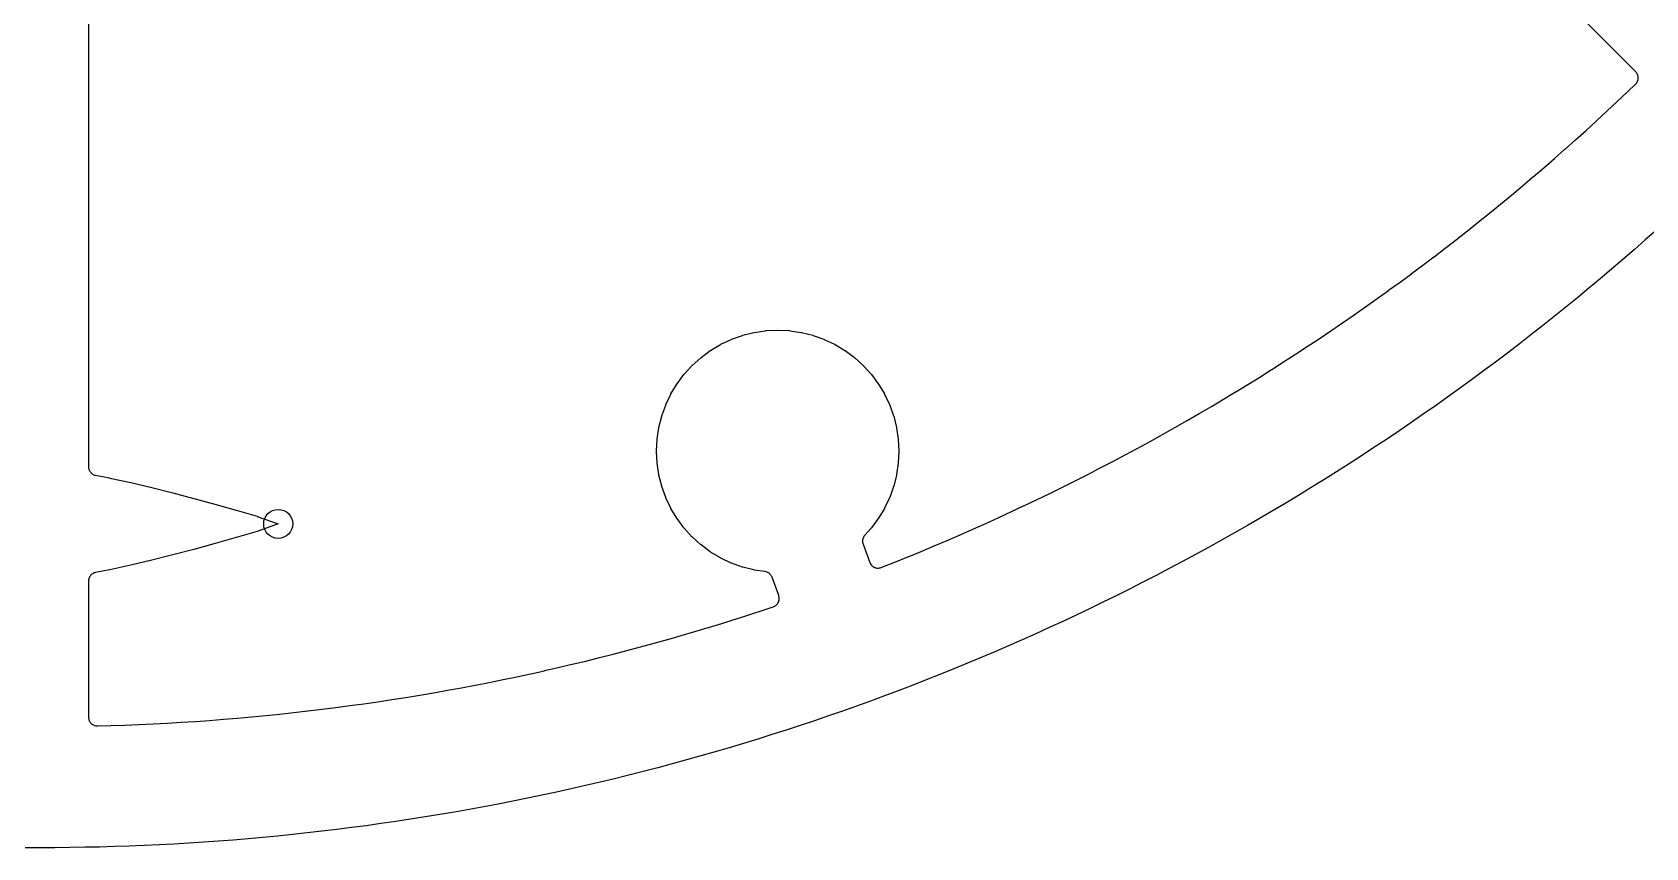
# Model space of a CAD drawing. Header units: millimetres. Extents: x -70 to 70, y -70 to 70.
# Drawn here: x -0.23 to 46.52, y -70.2 to -46.57 of the extents above; entities that cross this region are included whole.
import ezdxf

# ---------------------------------------------------------------- set-up
doc = ezdxf.new("R2010")
doc.units = ezdxf.units.MM
for name, color, linetype in [('CUT_INNER', 6, 'Continuous'), ('CUT_OUTER', 1, 'Continuous'), ('ENGRAVE', 7, 'Continuous')]:
    doc.layers.add(name, color=color, linetype=linetype)

msp = doc.modelspace()

# ---------------------------------------------------------------- linework, layer by layer
at = {"layer": 'CUT_INNER'}
msp.add_lwpolyline([(1.404, -41.9424), (1.404, -59.1633), (1.4052, -59.1879), (1.4089, -59.2123), (1.4149, -59.2362), (1.4232, -59.2594), (1.4338, -59.2817), (1.4466, -59.3028), (1.4613, -59.3226), (1.478, -59.3408), (1.4963, -59.3573), (1.5162, -59.3719), (1.5374, -59.3844), (1.5598, -59.3949), (1.583, -59.403), (1.607, -59.4088), (2.0129, -59.4865), (2.0158, -59.4871), (2.6236, -59.6186), (2.626, -59.6192), (3.2343, -59.7633), (3.2362, -59.7638), (3.845, -59.9178), (3.8464, -59.9182), (4.4551, -60.0796), (5.0657, -60.2468), (5.6763, -60.4187), (5.6776, -60.4191), (6.2838, -60.5967), (6.2909, -60.599), (6.8918, -60.815), (6.897, -60.8172), (6.8918, -60.8193), (6.2909, -61.0353), (6.2838, -61.0376), (5.6776, -61.2152), (5.6763, -61.2156), (5.0674, -61.387), (4.4571, -61.5542), (3.8464, -61.7161), (3.845, -61.7165), (3.2362, -61.8705), (3.2343, -61.871), (2.626, -62.0151), (2.6236, -62.0157), (2.0158, -62.1472), (2.0129, -62.1478), (1.607, -62.2255), (1.583, -62.2313), (1.5598, -62.2394), (1.5374, -62.2499), (1.5162, -62.2624), (1.4963, -62.277), (1.478, -62.2935), (1.4613, -62.3117), (1.4466, -62.3315), (1.4338, -62.3526), (1.4232, -62.3749), (1.4149, -62.3981), (1.4089, -62.422), (1.4052, -62.4464), (1.404, -62.471), (1.404, -66.4193), (1.4052, -66.4443), (1.409, -66.469), (1.4151, -66.4931), (1.4237, -66.5166), (1.4345, -66.5391), (1.4476, -66.5604), (1.4627, -66.5803), (1.4797, -66.5985), (1.4984, -66.615), (1.5187, -66.6296), (1.5404, -66.642), (1.5631, -66.6522), (1.5868, -66.6601), (1.6112, -66.6656), (1.6359, -66.6687), (1.6609, -66.6692), (2.0449, -66.6586), (2.0465, -66.6586), (2.4539, -66.6448), (2.4554, -66.6448), (2.8628, -66.6285), (2.8643, -66.6285), (3.2716, -66.6097), (3.2731, -66.6096), (3.6802, -66.5884), (3.6817, -66.5883), (4.0887, -66.5645), (4.0902, -66.5644), (4.4971, -66.5382), (4.4986, -66.5381), (4.9053, -66.5094), (4.9068, -66.5092), (5.3133, -66.478), (5.3148, -66.4779), (5.7211, -66.4442), (5.7226, -66.444), (6.1286, -66.4078), (6.1302, -66.4077), (6.536, -66.3689), (6.5375, -66.3688), (6.9431, -66.3276), (6.9446, -66.3274), (7.35, -66.2837), (7.3515, -66.2836), (7.7565, -66.2374), (7.7581, -66.2372), (8.1628, -66.1886), (8.1643, -66.1884), (8.5688, -66.1372), (8.5703, -66.137), (8.9744, -66.0834), (8.9759, -66.0832), (9.3797, -66.0271), (9.3813, -66.0269), (9.7847, -65.9683), (9.7862, -65.9681), (10.1893, -65.907), (10.1908, -65.9068), (10.5935, -65.8433), (10.595, -65.843), (10.9973, -65.777), (10.9988, -65.7768), (11.4007, -65.7083), (11.4022, -65.708), (11.8037, -65.6371), (11.8052, -65.6368), (12.2062, -65.5634), (12.2077, -65.5632), (12.6082, -65.4873), (12.6097, -65.487), (13.0098, -65.4087), (13.0113, -65.4084), (13.4109, -65.3277), (13.4124, -65.3274), (13.8115, -65.2441), (13.813, -65.2438), (14.2116, -65.1582), (14.2131, -65.1578), (14.6111, -65.0697), (14.6126, -65.0694), (15.0101, -64.9789), (15.0116, -64.9785), (15.4085, -64.8855), (15.41, -64.8852), (15.8064, -64.7898), (15.8078, -64.7894), (16.2036, -64.6916), (16.2051, -64.6912), (16.6002, -64.5909), (16.6017, -64.5905), (16.9962, -64.4879), (16.9977, -64.4875), (17.3916, -64.3824), (17.3931, -64.382), (17.7863, -64.2744), (17.7878, -64.274), (18.1804, -64.1641), (18.1819, -64.1637), (18.5737, -64.0513), (18.5752, -64.0509), (18.9664, -63.9362), (18.9679, -63.9357), (19.3584, -63.8186), (19.3598, -63.8181), (19.7496, -63.6986), (19.751, -63.6981), (20.14, -63.5762), (20.1415, -63.5757), (20.5298, -63.4514), (20.5312, -63.451), (20.9187, -63.3243), (20.9202, -63.3238), (21.2416, -63.2165), (21.2649, -63.2074), (21.2871, -63.1961), (21.3081, -63.1826), (21.3276, -63.1671), (21.3455, -63.1497), (21.3616, -63.1306), (21.3756, -63.11), (21.3876, -63.0881), (21.3973, -63.0651), (21.4047, -63.0412), (21.4096, -63.0168), (21.4121, -62.9919), (21.4122, -62.967), (21.4097, -62.9422), (21.4047, -62.9177), (21.3974, -62.8939), (21.2039, -62.3622), (21.1944, -62.3397), (21.1828, -62.3182), (21.1692, -62.298), (21.1536, -62.2791), (21.1363, -62.2619), (21.1174, -62.2465), (21.097, -62.233), (21.0755, -62.2215), (21.0529, -62.2122), (21.0296, -62.2051), (21.0056, -62.2004), (20.69, -62.1536), (20.678, -62.1512), (20.3558, -62.0705), (20.3441, -62.0669), (20.0313, -61.955), (20.02, -61.9503), (19.7197, -61.8083), (19.7089, -61.8025), (19.4239, -61.6317), (19.4138, -61.6249), (19.1469, -61.427), (19.1375, -61.4193), (18.8913, -61.1962), (18.8827, -61.1875), (18.6596, -60.9414), (18.6518, -60.9319), (18.4539, -60.6651), (18.4471, -60.6549), (18.2763, -60.37), (18.2706, -60.3592), (18.1285, -60.0589), (18.1238, -60.0476), (18.0119, -59.7348), (18.0084, -59.7231), (17.9277, -59.4008), (17.9253, -59.3888), (17.8765, -59.0602), (17.8753, -59.048), (17.859, -58.7162), (17.859, -58.704), (17.8753, -58.3722), (17.8765, -58.36), (17.9253, -58.0314), (17.9277, -58.0194), (18.0084, -57.6972), (18.0119, -57.6854), (18.1238, -57.3727), (18.1285, -57.3613), (18.2706, -57.0611), (18.2763, -57.0502), (18.4471, -56.7653), (18.4539, -56.7551), (18.6518, -56.4883), (18.6596, -56.4788), (18.8827, -56.2327), (18.8913, -56.224), (19.1375, -56.001), (19.1469, -55.9932), (19.4138, -55.7953), (19.4239, -55.7885), (19.7089, -55.6177), (19.7197, -55.6119), (20.02, -55.4699), (20.0313, -55.4652), (20.3441, -55.3533), (20.3558, -55.3498), (20.678, -55.2691), (20.69, -55.2667), (21.0186, -55.2179), (21.0308, -55.2167), (21.3626, -55.2004), (21.3749, -55.2004), (21.7066, -55.2167), (21.7188, -55.2179), (22.0474, -55.2667), (22.0595, -55.2691), (22.3817, -55.3498), (22.3934, -55.3533), (22.7062, -55.4652), (22.7175, -55.4699), (23.0178, -55.6119), (23.0286, -55.6177), (23.3135, -55.7885), (23.3237, -55.7953), (23.5905, -55.9932), (23.6, -56.001), (23.8461, -56.224), (23.8548, -56.2327), (24.0779, -56.4788), (24.0857, -56.4883), (24.2835, -56.7551), (24.2903, -56.7653), (24.4611, -57.0502), (24.4669, -57.0611), (24.6089, -57.3613), (24.6136, -57.3727), (24.7255, -57.6854), (24.7291, -57.6972), (24.8098, -58.0194), (24.8122, -58.0314), (24.8609, -58.36), (24.8621, -58.3722), (24.8784, -58.704), (24.8784, -58.7162), (24.8621, -59.048), (24.8609, -59.0602), (24.8122, -59.3888), (24.8098, -59.4008), (24.7291, -59.7231), (24.7255, -59.7348), (24.6136, -60.0476), (24.6089, -60.0589), (24.4669, -60.3592), (24.4611, -60.37), (24.2903, -60.6549), (24.2835, -60.6651), (24.0857, -60.9319), (24.0779, -60.9414), (23.8917, -61.1469), (23.876, -61.1659), (23.8623, -61.1864), (23.8507, -61.2082), (23.8413, -61.231), (23.8342, -61.2546), (23.8295, -61.2788), (23.8272, -61.3033), (23.8272, -61.328), (23.8298, -61.3525), (23.8347, -61.3767), (23.842, -61.4002), (24.0361, -61.9336), (24.0457, -61.9565), (24.0576, -61.9784), (24.0716, -61.9989), (24.0876, -62.018), (24.1054, -62.0354), (24.1249, -62.0509), (24.1457, -62.0644), (24.1679, -62.0758), (24.191, -62.0849), (24.215, -62.0917), (24.2394, -62.0961), (24.2643, -62.098), (24.2891, -62.0974), (24.3138, -62.0944), (24.3381, -62.0889), (24.3617, -62.081), (24.382, -62.0731), (24.3834, -62.0726), (24.7624, -61.9224), (24.7639, -61.9218), (25.1419, -61.7692), (25.1433, -61.7687), (25.5204, -61.6138), (25.5219, -61.6132), (25.898, -61.4561), (25.8994, -61.4555), (26.2746, -61.296), (26.276, -61.2954), (26.6502, -61.1336), (26.6516, -61.133), (27.0248, -60.969), (27.0262, -60.9683), (27.3984, -60.802), (27.3998, -60.8014), (27.771, -60.6327), (27.7724, -60.6321), (28.1425, -60.4612), (28.1439, -60.4605), (28.513, -60.2874), (28.5143, -60.2867), (28.8823, -60.1113), (28.8837, -60.1106), (29.2506, -59.9329), (29.252, -59.9323), (29.6178, -59.7523), (29.6192, -59.7516), (29.9839, -59.5695), (29.9853, -59.5688), (30.3488, -59.3844), (30.3502, -59.3837), (30.7126, -59.197), (30.714, -59.1963), (31.0753, -59.0075), (31.0767, -59.0068), (31.4368, -58.8157), (31.4381, -58.815), (31.7971, -58.6217), (31.7984, -58.621), (32.1562, -58.4255), (32.1575, -58.4247), (32.514, -58.2271), (32.5154, -58.2263), (32.8707, -58.0265), (32.872, -58.0257), (33.2261, -57.8237), (33.2275, -57.8229), (33.5803, -57.6187), (33.5816, -57.618), (33.9332, -57.4116), (33.9345, -57.4108), (34.2849, -57.2023), (34.2862, -57.2015), (34.6352, -56.9909), (34.6365, -56.9901), (34.9842, -56.7773), (34.9855, -56.7765), (35.332, -56.5616), (35.3333, -56.5607), (35.6783, -56.3437), (35.6796, -56.3429), (36.0234, -56.1237), (36.0247, -56.1229), (36.3671, -55.9016), (36.3684, -55.9008), (36.7094, -55.6774), (36.7107, -55.6766), (37.0503, -55.4511), (37.0516, -55.4503), (37.3899, -55.2228), (37.3912, -55.2219), (37.728, -54.9923), (37.7293, -54.9914), (38.0647, -54.7598), (38.066, -54.7589), (38.4, -54.5252), (38.4013, -54.5243), (38.7339, -54.2885), (38.7351, -54.2876), (39.0662, -54.0498), (39.0675, -54.0489), (39.3971, -53.8091), (39.3984, -53.8082), (39.7266, -53.5664), (39.7278, -53.5655), (40.0545, -53.3216), (40.0557, -53.3207), (40.3809, -53.0748), (40.3821, -53.0739), (40.7058, -52.8261), (40.707, -52.8251), (41.0292, -52.5753), (41.0304, -52.5743), (41.351, -52.3226), (41.3522, -52.3216), (41.6713, -52.0678), (41.6725, -52.0669), (41.99, -51.8112), (41.9912, -51.8102), (42.3071, -51.5526), (42.3083, -51.5516), (42.6226, -51.292), (42.6238, -51.291), (42.9365, -51.0295), (42.9377, -51.0285), (43.2488, -50.7651), (43.25, -50.7641), (43.5595, -50.4988), (43.5607, -50.4978), (43.8685, -50.2305), (43.8697, -50.2295), (44.1759, -49.9604), (44.1771, -49.9594), (44.4817, -49.6884), (44.4828, -49.6874), (44.7857, -49.4145), (44.7868, -49.4135), (45.0881, -49.1388), (45.0892, -49.1378), (45.3887, -48.8612), (45.3898, -48.8602), (45.6877, -48.5818), (45.6888, -48.5808), (45.9849, -48.3006), (45.986, -48.2995), (46.2226, -48.0729), (46.2397, -48.0548), (46.2549, -48.0351), (46.268, -48.014), (46.279, -47.9917), (46.2878, -47.9685), (46.2942, -47.9444), (46.2981, -47.9199), (46.2996, -47.895), (46.2987, -47.8702), (46.2952, -47.8456), (46.2894, -47.8214), (46.2811, -47.7979), (46.2706, -47.7754), (46.2579, -47.754), (46.2431, -47.734), (46.2264, -47.7156), (36.3092, -37.7983)], dxfattribs=at)
at = {"layer": 'CUT_OUTER'}
msp.add_lwpolyline([(46.824, -52.3025), (46.5022, -52.5889), (46.1786, -52.8732), (45.8533, -53.1556), (45.5263, -53.4359), (45.1976, -53.7142), (44.8671, -53.9906), (44.535, -54.2648), (44.2012, -54.5371), (43.8657, -54.8073), (43.5286, -55.0754), (43.1899, -55.3414), (42.8495, -55.6054), (42.5075, -55.8673), (42.1639, -56.1271), (41.8187, -56.3847), (41.4719, -56.6402), (41.1236, -56.8936), (40.7738, -57.1449), (40.4224, -57.394), (40.0694, -57.641), (39.715, -57.8857), (39.3591, -58.1283), (39.0017, -58.3687), (38.6428, -58.607), (38.2825, -58.843), (37.9207, -59.0767), (37.5575, -59.3083), (37.1929, -59.5376), (36.8268, -59.7647), (36.4594, -59.9896), (36.0907, -60.2122), (35.7205, -60.4325), (35.3491, -60.6505), (34.9762, -60.8663), (34.6021, -61.0797), (34.2267, -61.2909), (33.85, -61.4998), (33.472, -61.7063), (33.0927, -61.9105), (32.7122, -62.1124), (32.3305, -62.3119), (31.9475, -62.5092), (31.5634, -62.704), (31.1781, -62.8965), (30.7915, -63.0866), (30.4039, -63.2744), (30.0151, -63.4597), (29.6251, -63.6427), (29.234, -63.8233), (28.8419, -64.0014), (28.4486, -64.1772), (28.0543, -64.3506), (27.6589, -64.5215), (27.2625, -64.69), (26.8651, -64.856), (26.4666, -65.0197), (26.0672, -65.1808), (25.6667, -65.3396), (25.2653, -65.4958), (24.863, -65.6496), (24.4597, -65.8009), (24.0555, -65.9498), (23.6504, -66.0961), (23.2444, -66.24), (22.8375, -66.3814), (22.4298, -66.5203), (22.0212, -66.6566), (21.6118, -66.7905), (21.2015, -66.9219), (20.7905, -67.0507), (20.3787, -67.177), (19.9661, -67.3008), (19.5528, -67.422), (19.1388, -67.5407), (18.724, -67.6569), (18.3085, -67.7705), (17.8923, -67.8816), (17.4755, -67.9901), (17.0579, -68.096), (16.6398, -68.1994), (16.221, -68.3002), (15.8016, -68.3985), (15.3817, -68.4941), (14.9611, -68.5872), (14.54, -68.6777), (14.1183, -68.7656), (13.6961, -68.851), (13.2734, -68.9337), (12.8502, -69.0139), (12.4264, -69.0914), (12.0023, -69.1664), (11.5777, -69.2387), (11.1526, -69.3084), (10.7271, -69.3756), (10.3012, -69.4401), (9.875, -69.502), (9.4483, -69.5613), (9.0213, -69.6179), (8.594, -69.672), (8.1663, -69.7234), (7.7384, -69.7722), (7.3101, -69.8184), (6.8816, -69.8619), (6.4528, -69.9028), (6.0237, -69.9411), (5.5945, -69.9767), (5.165, -70.0097), (4.7353, -70.0401), (4.3055, -70.0678), (3.8755, -70.0929), (3.4453, -70.1154), (3.015, -70.1352), (2.5846, -70.1524), (2.1541, -70.1669), (1.7236, -70.1788), (1.6308, -70.1808), (1.2922, -70.1881), (0.8615, -70.1947), (0.4307, -70.1987), (0, -70.2), (-0.4307, -70.1987)], dxfattribs=at)
at = {"layer": 'ENGRAVE'}
msp.add_circle((6.8979, -60.8172), 0.4212, dxfattribs=at)

doc.saveas('drawing.dxf')
